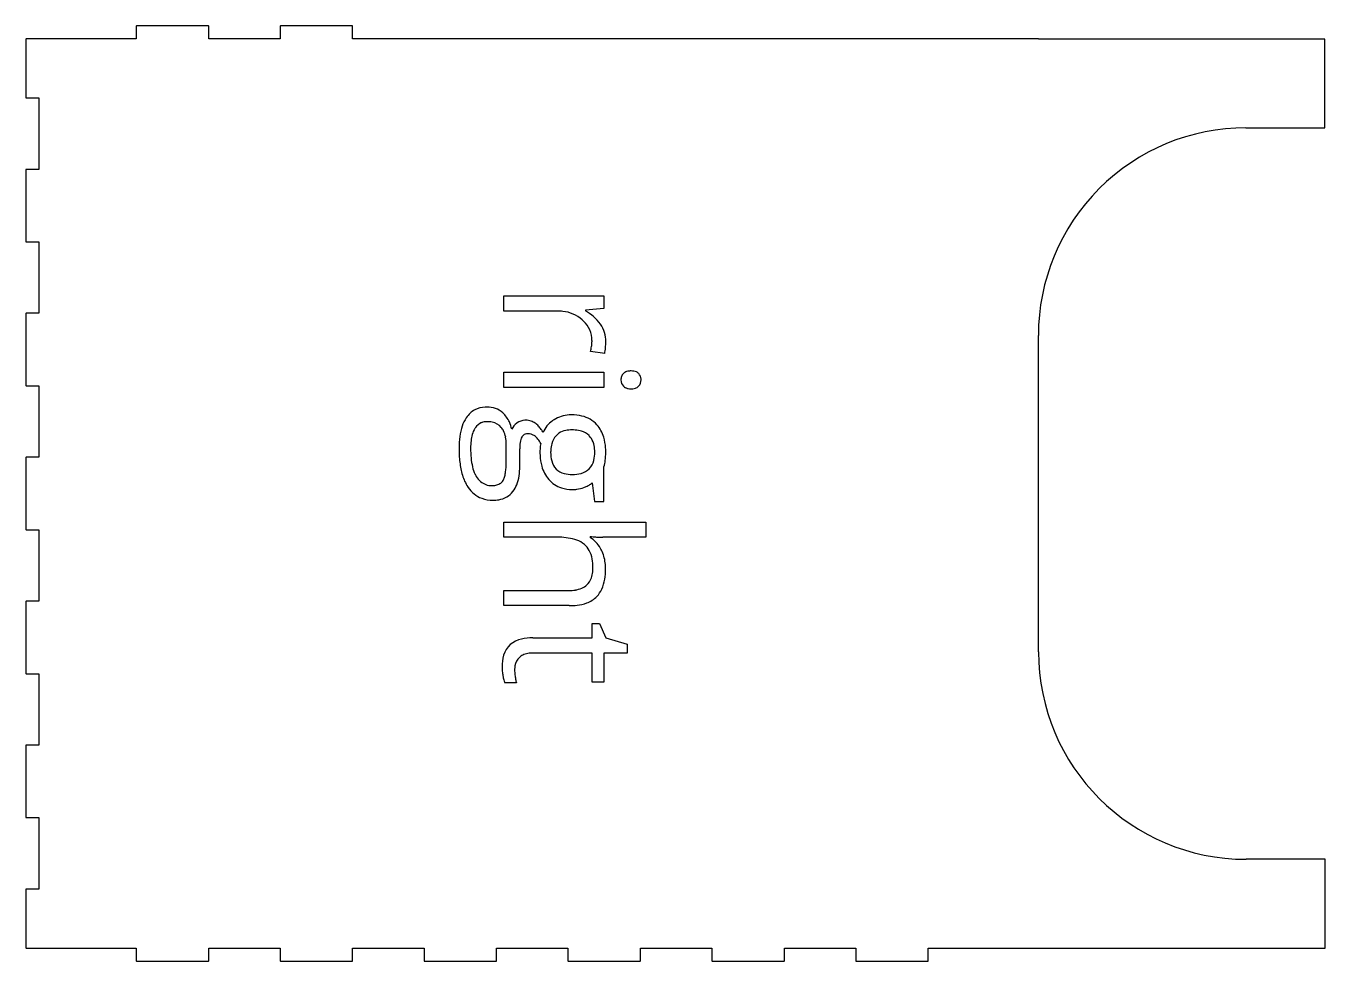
# Model space of a CAD drawing. Header units: inches. Extents: x -1723 to 1856, y -6131 to -2367.
# Drawn here: x -387 to 114, y -4361 to -4001 of the extents above; entities that cross this region are included whole.
import ezdxf

# ---------------------------------------------------------------- set-up
doc = ezdxf.new("R2010")
doc.units = ezdxf.units.IN
doc.header["$LTSCALE"] = 0.03937
doc.header["$MEASUREMENT"] = 0
doc.layers.add('CORTE', color=1, linetype='Continuous')
doc.layers.add('NO IMPRIMIR', color=5, linetype='Continuous')

msp = doc.modelspace()

# ---------------------------------------------------------------- linework, layer by layer
at = {"layer": 'CORTE'}
for p, q in [((-344.39, -4000.6), (-344.45, -4000.66)), ((-344.45, -4000.66), (-344.45, -4005.6)), ((-316.59, -4000.6), (-344.39, -4000.6)), ((-316.53, -4000.66), (-316.59, -4000.6)), ((-316.53, -4005.6), (-316.53, -4000.66)), ((-288.94, -4000.6), (-289, -4000.66)), ((-289, -4000.66), (-289, -4005.6)), ((-261.14, -4000.6), (-288.94, -4000.6)), ((-261.08, -4000.66), (-261.14, -4000.6)), ((-261.08, -4005.6), (-261.08, -4000.66)), ((-386.91, -4005.6), (-386.97, -4005.66)), ((-386.97, -4005.66), (-386.97, -4028.26)), ((-344.45, -4005.6), (-386.91, -4005.6)), ((-289, -4005.6), (-316.53, -4005.6)), ((-233.55, -4005.6), (-261.08, -4005.6)), ((3.17, -4005.6), (-39.29, -4005.6)), ((3.22, -4005.65), (3.17, -4005.6)), ((-386.97, -4028.26), (-386.91, -4028.32)), ((-386.91, -4028.32), (-381.97, -4028.32)), ((-381.97, -4028.32), (-381.97, -4055.84)), ((-386.91, -4055.84), (-386.97, -4055.9)), ((-386.97, -4055.9), (-386.97, -4083.71)), ((-381.97, -4055.84), (-386.91, -4055.84)), ((-386.97, -4083.71), (-386.91, -4083.76)), ((-386.91, -4083.76), (-381.97, -4083.76)), ((-381.97, -4083.76), (-381.97, -4111.29)), ((-386.91, -4111.29), (-386.97, -4111.35)), ((-386.97, -4111.35), (-386.97, -4139.15)), ((-381.97, -4111.29), (-386.91, -4111.29)), ((3.2, -4241.64), (3.17, -4119.84)), ((-386.97, -4139.15), (-386.91, -4139.21)), ((-386.91, -4139.21), (-381.97, -4139.21)), ((-381.97, -4139.21), (-381.97, -4166.74)), ((-386.91, -4166.74), (-386.97, -4166.79)), ((-386.97, -4166.79), (-386.97, -4194.6)), ((-381.97, -4166.74), (-386.91, -4166.74)), ((-386.97, -4194.6), (-386.91, -4194.66)), ((-386.91, -4194.66), (-381.97, -4194.66)), ((-381.97, -4194.66), (-381.97, -4222.18)), ((-386.91, -4222.18), (-386.97, -4222.24)), ((-386.97, -4222.24), (-386.97, -4250.05)), ((-381.97, -4222.18), (-386.91, -4222.18)), ((-386.97, -4250.05), (-386.91, -4250.11)), ((-386.91, -4250.11), (-381.97, -4250.11)), ((-381.97, -4250.11), (-381.97, -4277.63)), ((-386.91, -4277.63), (-386.97, -4277.69)), ((-386.97, -4277.69), (-386.97, -4305.5)), ((-381.97, -4277.63), (-386.91, -4277.63)), ((-386.97, -4305.5), (-386.91, -4305.56)), ((-386.91, -4305.56), (-381.97, -4305.56)), ((-381.97, -4305.56), (-381.97, -4333.08)), ((-386.91, -4333.08), (-386.97, -4333.14)), ((-386.97, -4333.14), (-386.97, -4355.74)), ((-381.97, -4333.08), (-386.91, -4333.08)), ((-386.97, -4355.74), (-386.91, -4355.8)), ((-386.91, -4355.8), (-344.45, -4355.8)), ((-344.45, -4355.8), (-344.45, -4360.74)), ((-316.53, -4360.74), (-316.53, -4355.8)), ((-316.53, -4355.8), (-289, -4355.8)), ((-289, -4355.8), (-289, -4360.74)), ((-261.08, -4360.74), (-261.08, -4355.8)), ((-261.08, -4355.8), (-233.55, -4355.8)), ((-233.55, -4355.8), (-233.55, -4360.74)), ((-205.63, -4360.74), (-205.63, -4355.8)), ((-205.63, -4355.8), (-178.11, -4355.8)), ((-178.11, -4355.8), (-178.11, -4360.74)), ((-150.18, -4360.74), (-150.18, -4355.8)), ((-150.18, -4355.8), (-122.66, -4355.8)), ((-122.66, -4355.8), (-122.66, -4360.74)), ((-94.73, -4360.74), (-94.73, -4355.8)), ((-94.73, -4355.8), (-67.21, -4355.8)), ((-67.21, -4355.8), (-67.21, -4360.74)), ((-39.29, -4360.74), (-39.29, -4355.8)), ((-39.29, -4355.8), (3.17, -4355.8)), ((3.17, -4355.8), (3.18, -4355.79)), ((-344.45, -4360.74), (-344.39, -4360.8)), ((-344.39, -4360.8), (-316.59, -4360.8)), ((-316.59, -4360.8), (-316.53, -4360.74)), ((-289, -4360.74), (-288.94, -4360.8)), ((-288.94, -4360.8), (-261.14, -4360.8)), ((-261.14, -4360.8), (-261.08, -4360.74)), ((-233.55, -4360.74), (-233.5, -4360.8)), ((-233.5, -4360.8), (-205.69, -4360.8)), ((-205.69, -4360.8), (-205.63, -4360.74)), ((-178.11, -4360.74), (-178.05, -4360.8)), ((-178.05, -4360.8), (-150.24, -4360.8)), ((-150.24, -4360.8), (-150.18, -4360.74)), ((-122.66, -4360.74), (-122.6, -4360.8)), ((-122.6, -4360.8), (-94.79, -4360.8)), ((-94.79, -4360.8), (-94.73, -4360.74)), ((-67.21, -4360.74), (-67.15, -4360.8)), ((-67.15, -4360.8), (-39.34, -4360.8)), ((-39.34, -4360.8), (-39.29, -4360.74))]:
    msp.add_line(p, q, dxfattribs=at)
for points in [[(-39.29, -4005.6), (-233.55, -4005.6)], [(83.17, -4039.82), (113.6, -4039.82), (113.6, -4005.65), (3.15, -4005.65)], [(3.18, -4355.79), (113.62, -4355.79), (113.62, -4321.62), (83.2, -4321.62)]]:
    msp.add_lwpolyline(points, dxfattribs=at)
for centre, start, end in [((83.17, -4119.82), 90, 180.0139), ((83.2, -4241.62), 180.0139, 270)]:
    msp.add_arc(centre, 80, start, end, dxfattribs=at)
at = {"layer": 'NO IMPRIMIR'}
for p, q in [((-202.79, -4110.42), (-202.79, -4104.59)), ((-202.79, -4104.59), (-164.24, -4104.59)), ((-164.24, -4104.59), (-164.24, -4109.4)), ((-164.24, -4109.4), (-171.38, -4110.07)), ((-182.11, -4110.42), (-202.79, -4110.42)), ((-171.38, -4110.07), (-171.38, -4110.35)), ((-163.96, -4126.78), (-169.38, -4125.97)), ((-202.79, -4139.83), (-202.79, -4133.99)), ((-202.79, -4133.99), (-164.24, -4133.99)), ((-164.24, -4133.99), (-164.24, -4139.83)), ((-164.24, -4139.83), (-202.79, -4139.83)), ((-201.91, -4168.43), (-201.91, -4161.43)), ((-196.67, -4170.29), (-196.67, -4163.47)), ((-164.24, -4183.77), (-164.24, -4170.43)), ((-168.78, -4176.63), (-167.93, -4183.77)), ((-167.93, -4183.77), (-164.24, -4183.77)), ((-202.79, -4197.52), (-202.79, -4191.68)), ((-202.79, -4191.68), (-148.06, -4191.68)), ((-148.06, -4191.68), (-148.06, -4197.52)), ((-182.64, -4197.52), (-202.79, -4197.52)), ((-169.59, -4197.24), (-169.59, -4197.59)), ((-148.06, -4197.52), (-164.63, -4197.52)), ((-202.79, -4223.9), (-202.79, -4218.06)), ((-202.79, -4218.06), (-177.85, -4218.06)), ((-177.64, -4223.9), (-202.79, -4223.9)), ((-168.78, -4236.32), (-168.78, -4230.8)), ((-168.78, -4230.8), (-165.96, -4230.8)), ((-165.96, -4230.8), (-163.54, -4236.32)), ((-191.71, -4236.32), (-168.78, -4236.32)), ((-163.54, -4236.32), (-155.31, -4238.78)), ((-155.31, -4238.78), (-155.31, -4242.16)), ((-168.78, -4242.16), (-191.47, -4242.16)), ((-168.78, -4253.34), (-168.78, -4242.16)), ((-155.31, -4242.16), (-164.24, -4242.16)), ((-164.24, -4242.16), (-164.24, -4253.34)), ((-197.97, -4253.62), (-202.44, -4253.62)), ((-164.24, -4253.34), (-168.78, -4253.34))]:
    msp.add_line(p, q, dxfattribs=at)
for centre, radius, start, end in [((-182.08, -4128.15), 17.72, 83.6908, 90.0883), ((-181.4, -4123.81), 13.33, 48.9576, 84.5422), ((-181.76, -4124.17), 13.84, 45.6209, 48.8378), ((-178.97, -4121.69), 10.12, 359.6335, 47.0881), ((-181.06, -4127.53), 19.72, 49.4139, 60.6033), ((-178.03, -4124), 15.06, 34.2321, 49.4161), ((-175.18, -4122.11), 11.64, 359.6797, 34.4406), ((-194.5, -4120.38), 25.73, 347.4454, 351.636), ((-186.77, -4121.5), 17.93, 351.5884, 357.1917), ((-182.54, -4121.74), 13.7, 357.3437, 359.966), ((-183.13, -4122.88), 19.57, 348.4892, 355.0266), ((-190.34, -4122.23), 26.81, 354.9923, 0.1281), ((-154.41, -4136.8), 3.28, 135.1301, 159.9002), ((-154.6, -4136.62), 3.01, 107.7934, 134.8942), ((-154.04, -4138.27), 4.75, 94.9925, 108.204), ((-153.81, -4140.39), 6.89, 89.8805, 95.3687), ((-153.75, -4139.97), 6.47, 80.8452, 90.3545), ((-153.35, -4137.55), 4.01, 65.9679, 81.0516), ((-152.83, -4136.37), 2.73, 43.788, 65.9172), ((-153.31, -4136.81), 3.38, 2.6446, 43.471), ((-153.99, -4136.91), 3.71, 160.5, 180.5979), ((-154.29, -4137), 3.41, 179.1788, 224.2807), ((-154.67, -4137.41), 2.85, 223.6153, 242.2678), ((-153.01, -4137.34), 2.95, 287.7252, 316.4473), ((-153.36, -4137), 3.44, 316.3708, 0.8879), ((-154.38, -4136.94), 4.46, 359.9693, 3.7642), ((-154.24, -4136.55), 3.8, 242.6322, 260.0706), ((-153.83, -4134.35), 6.04, 259.8345, 270.3891), ((-153.78, -4133.71), 6.68, 269.8848, 275.3181), ((-153.56, -4135.75), 4.64, 274.9428, 288.1901), ((-209.53, -4156.64), 9.31, 118.9036, 146.4231), ((-209.63, -4156.86), 9.46, 92.208, 117.7462), ((-209.34, -4159.72), 12.33, 89.9784, 93.0227), ((-209.18, -4156.32), 8.93, 48.3916, 91.0053), ((-210.03, -4157.26), 10.2, 23.8121, 48.3496), ((-199.26, -4161.4), 20.73, 161.2102, 172.7064), ((-206.04, -4159.09), 13.57, 145.9668, 161.2229), ((-209.51, -4158.19), 5.16, 112.0287, 146.1457), ((-209.34, -4158.89), 5.86, 89.2207, 110.9356), ((-209.2, -4162.37), 9.34, 78.2581, 90.382), ((-208.47, -4159.26), 6.15, 40.7945, 79.0413), ((-213.89, -4159.05), 14.45, 12.2871, 24.1173), ((-194.25, -4158.49), 6.06, 126.5862, 155.4969), ((-193.52, -4159.36), 7.2, 125.465, 127.1747), ((-194.56, -4157.91), 5.41, 92.1767, 125.3416), ((-194.42, -4159.2), 6.7, 89.9837, 92.9377), ((-194.36, -4159.17), 6.68, 71.7226, 90.4843), ((-194.16, -4158.44), 5.92, 54.4963, 71.335), ((-195.62, -4160.39), 8.36, 42.7259, 54.148), ((-198.97, -4163.53), 12.95, 35.2213, 42.8656), ((-178.21, -4161.09), 10.24, 125.1641, 157.4748), ((-176.67, -4163.01), 12.69, 122.4714, 125.8876), ((-177.03, -4162.5), 12.07, 93.0161, 122.3123), ((-176.73, -4165.15), 14.73, 89.9759, 93.6207), ((-176.58, -4167.29), 16.87, 76.8196, 90.4839), ((-175.17, -4161.69), 11.1, 42.3288, 77.3341), ((-176.25, -4162.44), 12.4, 16.2189, 41.5378), ((-187.38, -4163), 32.72, 172.5635, 180.2699), ((-200.37, -4162.09), 15.2, 164.2324, 173.4937), ((-205.99, -4160.46), 9.35, 149.1066, 164.4863), ((-208.17, -4159.24), 6.85, 145.0634, 148.5042), ((-209.01, -4159.68), 6.84, 27.2304, 40.5023), ((-210.75, -4160.5), 8.76, 9.8103, 26.823), ((-215.34, -4161.35), 13.42, 359.6435, 10.0209), ((-188.49, -4162.12), 8.11, 164.1637, 172.2123), ((-192.34, -4161), 4.1, 150.7303, 164.5026), ((-193.11, -4160.63), 3.24, 148.2199, 149.8458), ((-193.76, -4160.16), 2.44, 109.2292, 149.5691), ((-193.61, -4160.73), 3.03, 89.2919, 108.3581), ((-193.56, -4162.09), 4.39, 57.5369, 90.2592), ((-194.52, -4163.53), 6.13, 38.0882, 57.14), ((-197.84, -4166.21), 10.39, 27.3935, 38.4095), ((-203.35, -4166.68), 18.34, 31.2352, 35.3795), ((-177.08, -4163.5), 7.55, 138.2621, 164.7341), ((-178.08, -4162.67), 6.25, 123.9574, 137.7972), ((-177.53, -4163.62), 7.34, 101.3555, 123.366), ((-176.67, -4167.59), 11.4, 89.5618, 101.6529), ((-176.56, -4171.55), 15.36, 85.3393, 90.0864), ((-176.13, -4167.11), 10.9, 72.5912, 85.7343), ((-174.91, -4163.41), 7.01, 45.584, 73.0016), ((-174.76, -4163.16), 6.72, 32.5211, 44.9967), ((-175.87, -4163.77), 7.99, 11.062, 31.9739), ((-182.38, -4164.34), 18.82, 3.633, 16.5409), ((-173.82, -4163.35), 46.28, 179.7545, 186.617), ((-191.7, -4163.11), 23.93, 173.4108, 180.1457), ((-185.95, -4163.22), 29.68, 179.9076, 180.0003), ((-176.38, -4163.36), 39.25, 179.7957, 185.3991), ((-174.46, -4163.44), 22.21, 177.0919, 180.0863), ((-182.31, -4163.01), 14.36, 172.0556, 177.2083), ((-170.13, -4164.62), 18.77, 173.4837, 180.1271), ((-163.54, -4164.68), 25.36, 179.9692, 182.9312), ((-173.04, -4164.32), 15.85, 169.4964, 173.3904), ((-169.75, -4164.83), 15.03, 177.0155, 180.0323), ((-172.06, -4165.01), 12.72, 179.2257, 194.3773), ((-173.45, -4164.56), 11.32, 164.4016, 177.4349), ((-180.49, -4164.89), 12.7, 346.1095, 0.7028), ((-180.04, -4164.65), 12.25, 359.5859, 11.3334), ((-189.33, -4164.95), 25.79, 359.938, 4.0268), ((-191.07, -4165.41), 28.91, 186.494, 196.4954), ((-191.46, -4164.83), 24.1, 185.2957, 193.3516), ((-239.07, -4168.52), 37.15, 356.5054, 0.1399), ((-169.62, -4165.12), 19.26, 182.5335, 195.258), ((-178.1, -4166.75), 6.44, 192.7797, 256.4829), ((-174.64, -4166.52), 6.63, 283.9536, 347.6674), ((-180.63, -4165.74), 17.05, 344.0089, 352.5694), ((-185.92, -4165.05), 22.38, 352.5852, 0.185), ((-201.98, -4168.72), 17.51, 196.2542, 212.528), ((-201.32, -4167.23), 13.96, 193.1371, 205.8573), ((-205.19, -4169), 9.7, 206.4047, 211.8009), ((-206.15, -4169.69), 8.52, 211.2231, 228.6238), ((-207.87, -4172.86), 5.54, 328.9972, 343.8586), ((-213.87, -4171.02), 11.81, 343.41, 351.5907), ((-223.93, -4169.47), 21.98, 351.4172, 356.5756), ((-212.02, -4171.73), 15.25, 338.3671, 351.7399), ((-220.57, -4170.42), 23.9, 351.5744, 0.306), ((-175.69, -4166.86), 12.95, 194.9316, 220.6223), ((-176.64, -4161.56), 11.83, 255.4362, 270.7466), ((-176.3, -4160.83), 12.56, 269.1806, 285.0432), ((-205.12, -4170.54), 13.88, 213.187, 214.1722), ((-207.6, -4172.49), 10.74, 212.9904, 249.5495), ((-207.6, -4171.26), 6.38, 229.0766, 271.1407), ((-207.41, -4169.75), 7.9, 269.5461, 280.9905), ((-206.79, -4172.8), 4.79, 280.6609, 300.9362), ((-206.03, -4174.64), 8.54, 278.6201, 321.8982), ((-206.25, -4173.76), 3.68, 301.5095, 328.0778), ((-207.65, -4173.44), 10.55, 322.188, 338.2501), ((-177.3, -4168.24), 10.83, 220.6098, 252.0924), ((-176.62, -4165.77), 13.39, 252.565, 270.5958), ((-176.45, -4164.73), 14.43, 269.8711, 277.0432), ((-176.02, -4167.9), 11.23, 276.8505, 290.9872), ((-178.52, -4161.61), 18, 291.2506, 293.349), ((-176.88, -4165.31), 13.95, 293.1845, 299.5422), ((-174.67, -4169.18), 9.49, 299.4584, 308.3577), ((-207.14, -4170.63), 12.64, 250.5269, 270.7202), ((-206.92, -4170.44), 12.83, 269.7431, 279.7327), ((-182.62, -4235.21), 37.69, 88.108, 90.023), ((-182.19, -4225.46), 27.93, 81.3202, 88.3407), ((-180.46, -4214.56), 16.9, 70.1567, 81.5313), ((-177.97, -4207.83), 9.72, 50.6208, 70.5049), ((-166.4, -4174.62), 22.84, 261.9713, 264.9619), ((-175.77, -4207.48), 11.67, 29.8316, 57.9726), ((-165.37, -4162.84), 34.67, 264.9829, 267.8944), ((-164.69, -4144.99), 52.53, 267.8674, 270.0683), ((-177.09, -4206.55), 8.18, 28.4551, 49.6706), ((-179.59, -4207.82), 10.98, 10.1068, 28.0847), ((-177.94, -4208.89), 14.25, 26.6658, 30.4183), ((-178.64, -4209.16), 14.99, 6.6653, 26.3782), ((-186.17, -4209.07), 17.67, 359.5919, 10.3595), ((-183.98, -4209.24), 15.48, 354.0198, 0.1511), ((-187.3, -4209.91), 23.69, 350.6863, 0.3537), ((-182.56, -4209.73), 18.95, 359.8927, 6.9959), ((-175.34, -4211.13), 6.58, 313.3791, 341.5386), ((-178.99, -4209.83), 10.46, 341.0828, 354.3691), ((-178.62, -4211.38), 14.89, 335.6023, 350.8844), ((-177.76, -4201.56), 16.51, 269.6714, 278.6877), ((-176.79, -4207.67), 10.31, 278.4931, 292.658), ((-175.5, -4210.78), 6.95, 292.7024, 312.342), ((-174.63, -4213.15), 10.52, 316.7401, 335.4131), ((-177.55, -4198.65), 25.25, 269.7945, 276.7744), ((-176.42, -4207.41), 16.42, 276.4734, 289.6468), ((-174.25, -4213.27), 10.17, 289.2204, 315.7661), ((-194.41, -4245.46), 8.83, 100.3818, 163.8772), ((-191.92, -4254.67), 18.35, 89.3551, 102.8478), ((-188.25, -4247.27), 15.25, 163.7848, 180.8853), ((-193.21, -4247.87), 5.42, 131.5949, 172.3505), ((-193.07, -4248.06), 5.66, 116.1294, 131.4084), ((-192.28, -4249.76), 7.54, 99.548, 115.7874), ((-191.54, -4253.92), 11.76, 89.6417, 99.7506), ((-188.53, -4247.5), 14.97, 180.0032, 180.7605), ((-185.3, -4247.42), 18.2, 180.8933, 185.5484), ((-178.22, -4246.74), 25.31, 185.526, 189.2939), ((-190.87, -4248.32), 7.8, 171.3266, 180.1913), ((-179.5, -4248.39), 19.18, 179.8804, 188.3028), ((-181.64, -4247.34), 21.84, 189.1863, 190.1144), ((-186.95, -4248.32), 16.43, 190.007, 193.3735), ((-193.06, -4249.78), 10.16, 193.3069, 198.1198), ((-197.25, -4251.17), 5.74, 197.9888, 205.3048), ((-180.99, -4248.57), 17.68, 188.4156, 189.008), ((-167.25, -4246.42), 31.59, 188.959, 190.5104), ((-178.25, -4248.47), 20.4, 190.4848, 192.6268), ((-186.24, -4250.27), 12.21, 192.5877, 195.5795), ((-189.56, -4251.17), 8.76, 195.7238, 196.2565)]:
    msp.add_arc(centre, radius, start, end, dxfattribs=at)

doc.saveas('drawing.dxf')
